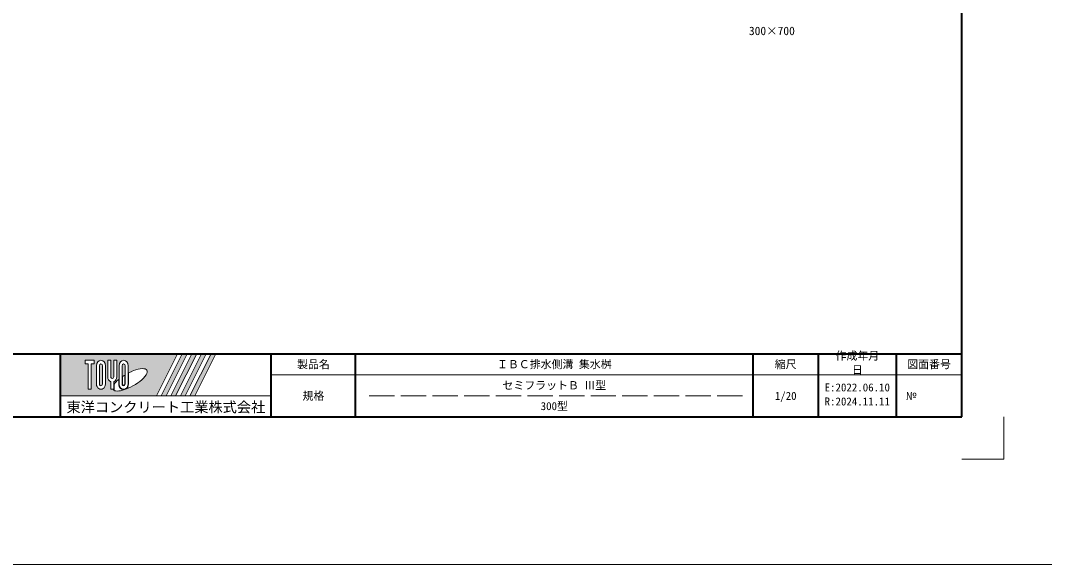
# Model space of a CAD drawing. Units: millimetres at full size; details may follow other scales. Extents: x -22536 to 51867, y -19720 to 38340.
# Drawn here: x -17534 to -12676, y 23760 to 26341 of the extents above; entities that cross this region are included whole.
import ezdxf
from ezdxf.enums import TextEntityAlignment as Align

# ---------------------------------------------------------------- set-up
doc = ezdxf.new("R2010")
doc.units = ezdxf.units.MM
doc.header["$LTSCALE"] = 20
doc.linetypes.add('DASHED', pattern=[7.5, 6, -1.5])
for name, color, linetype, lineweight in [('0_2', 5, 'Continuous', 13), ('Defpoints_3', 1, 'Continuous', 13), ('図枠', 7, 'Continuous', 5), ('補助線', 8, 'Continuous', 13)]:
    doc.layers.add(name, color=color, linetype=linetype, lineweight=lineweight)
doc.layers.add('文字', color=7, linetype='Continuous')
doc.styles.add('ＭＳ ゴシック', font='')
doc.styles.add('ＭＳ 明朝', font='')
doc.styles.get('ＭＳ ゴシック').set_extended_font_data('MS Gothic')
doc.styles.get('ＭＳ 明朝').set_extended_font_data('MS Mincho')

msp = doc.modelspace()

# ---------------------------------------------------------------- hatches: boundary and pattern name
at = {"layer": '図枠'}
h = msp.add_hatch(color=256, dxfattribs=at)
h.paths.add_polyline_path([(-17343.88, 24760), (-17343.88, 24560), (-16888.56, 24560), (-16788.56, 24760)])
edge = h.paths.add_edge_path(flags=16)
edge.add_ellipse((-17014.43, 24636.16), major_axis=(80.81, 45.23), ratio=0.3471473, start_angle=-144.31122, end_angle=72.1899, ccw=False)
edge.add_ellipse((-17044.35, 24616.63), major_axis=(0, 27.5), ratio=0.8463542, start_angle=-160.70346, end_angle=-90)
edge.add_line((-17021.08, 24616.63), (-17021.08, 24669.06))
edge = h.paths.add_edge_path(flags=16)
edge.add_ellipse((-17044.35, 24703.37), major_axis=(0, 25.38), ratio=0.8463542, start_angle=-90, end_angle=90, ccw=False)
edge.add_line((-17022.87, 24703.37), (-17022.87, 24616.63))
edge.add_ellipse((-17044.35, 24616.63), major_axis=(0, 25.38), ratio=0.8463542, start_angle=90, end_angle=-90, ccw=False)
edge.add_line((-17065.84, 24616.63), (-17065.84, 24703.37))
edge = h.paths.add_edge_path(flags=16)
edge.add_line((-17037.19, 24703.37), (-17037.19, 24616.63))
edge.add_ellipse((-17044.35, 24616.63), major_axis=(0, 8.46), ratio=0.8463542, start_angle=90, end_angle=-90, ccw=False)
edge.add_line((-17051.51, 24616.63), (-17051.51, 24703.37))
edge.add_ellipse((-17044.35, 24703.37), major_axis=(0, 8.46), ratio=0.8463542, start_angle=-90, end_angle=90, ccw=False)
edge = h.paths.add_edge_path(flags=16)
edge.add_line((-17038.98, 24659.04), (-17038.98, 24616.63))
edge.add_ellipse((-17044.35, 24616.63), major_axis=(0, 6.35), ratio=0.8463542, start_angle=90, end_angle=-90, ccw=False)
edge.add_line((-17049.72, 24616.63), (-17049.72, 24652.09))
edge.add_ellipse((-17014.43, 24636.16), major_axis=(80.81, 45.23), ratio=0.3471473, start_angle=107.79174, end_angle=126.47132, ccw=False)
edge = h.paths.add_edge_path(flags=16)
edge.add_ellipse((-17098.06, 24651.01), major_axis=(0, 25.38), ratio=0.8463542, start_angle=-163.34117, end_angle=-90, ccw=False)
edge.add_line((-17090.9, 24627.08), (-17090.9, 24591.25))
edge.add_line((-17090.9, 24591.25), (-17105.23, 24591.25))
edge.add_line((-17105.23, 24591.25), (-17105.23, 24627.08))
edge.add_ellipse((-17098.06, 24651.01), major_axis=(0, 25.38), ratio=0.8463542, start_angle=90, end_angle=163.34117, ccw=False)
edge.add_line((-17119.55, 24651.01), (-17119.55, 24728.75))
edge.add_line((-17119.55, 24728.75), (-17105.23, 24728.75))
edge.add_line((-17105.23, 24728.75), (-17105.23, 24651.01))
edge.add_ellipse((-17098.06, 24651.01), major_axis=(0, 8.46), ratio=0.8463542, start_angle=90, end_angle=-90)
edge.add_line((-17090.9, 24651.01), (-17090.9, 24728.75))
edge.add_line((-17090.9, 24728.75), (-17076.58, 24728.75))
edge.add_line((-17076.58, 24728.75), (-17076.58, 24651.01))
edge = h.paths.add_edge_path(flags=16)
edge.add_line((-17067.63, 24638.53), (-17067.63, 24616.63))
edge.add_ellipse((-17044.35, 24616.63), major_axis=(0, 27.5), ratio=0.8463542, start_angle=90, end_angle=-171.54427)
edge.add_ellipse((-17014.43, 24636.16), major_axis=(80.81, 45.23), ratio=0.3471473, start_angle=-178.64954, end_angle=-148.29244, ccw=False)
edge.add_line((-17093.99, 24589.13), (-17089.11, 24589.13))
edge.add_line((-17089.11, 24589.13), (-17089.11, 24615.95))
edge.add_ellipse((-17014.43, 24636.16), major_axis=(80.81, 45.23), ratio=0.3471473, start_angle=148.21912, end_angle=165.90812, ccw=False)
edge = h.paths.add_edge_path(flags=16)
edge.add_ellipse((-17151.78, 24703.37), major_axis=(0, 25.38), ratio=0.8463542, start_angle=-90, end_angle=90, ccw=False)
edge.add_line((-17130.29, 24703.37), (-17130.29, 24616.63))
edge.add_ellipse((-17151.78, 24616.63), major_axis=(0, 25.38), ratio=0.8463542, start_angle=90, end_angle=-90, ccw=False)
edge.add_line((-17173.26, 24616.63), (-17173.26, 24703.37))
edge = h.paths.add_edge_path(flags=16)
edge.add_line((-17144.61, 24703.37), (-17144.61, 24616.63))
edge.add_ellipse((-17151.78, 24616.63), major_axis=(0, 8.46), ratio=0.8463542, start_angle=90, end_angle=-90, ccw=False)
edge.add_line((-17158.94, 24616.63), (-17158.94, 24703.37))
edge.add_ellipse((-17151.78, 24703.37), major_axis=(0, 8.46), ratio=0.8463542, start_angle=-90, end_angle=90, ccw=False)
h.paths.add_polyline_path([(-17184, 24728.75), (-17184, 24711.83), (-17198.32, 24711.83), (-17198.32, 24591.25), (-17212.65, 24591.25), (-17212.65, 24711.83), (-17226.97, 24711.83), (-17226.97, 24728.75)], flags=16)
for points in [[(-16865.88, 24560), (-16843.19, 24560), (-16743.19, 24760), (-16765.88, 24760)], [(-16697.81, 24760), (-16720.5, 24760), (-16820.5, 24560), (-16797.81, 24560)], [(-16652.44, 24760), (-16675.13, 24760), (-16775.13, 24560), (-16752.44, 24560)], [(-16607.06, 24760), (-16629.75, 24760), (-16729.75, 24560), (-16707.06, 24560)]]:
    msp.add_hatch(color=256, dxfattribs=at).paths.add_polyline_path(points)

# ---------------------------------------------------------------- linework, layer by layer
at = {"layer": '0_2'}
msp.add_line((-22536.1, 23760), (-3267.22, 23760), dxfattribs=at)
at = {"layer": 'Defpoints_3'}
for p in [(-12868.88, 24460), (-13068.88, 24260)]:
    msp.add_line(p, (-12868.88, 24260), dxfattribs=at)
at = {"layer": '図枠', "lineweight": 40}
for p, q in [((-13068.88, 24460), (-13068.88, 30000)), ((-20868.88, 24760), (-13068.88, 24760)), ((-17343.88, 24460), (-17343.88, 24760)), ((-16343.88, 24460), (-16343.88, 24760)), ((-15943.88, 24460), (-15943.88, 24760)), ((-14058.88, 24460), (-14058.88, 24760)), ((-13748.88, 24460), (-13748.88, 24760)), ((-13378.88, 24460), (-13378.88, 24760)), ((-20868.88, 24460), (-13068.88, 24460)), ((-20868.88, 24460), (-13068.88, 24460))]:
    msp.add_line(p, q, dxfattribs=at)
at = {"layer": '図枠'}
for p, q in [((-17343.88, 24760), (-16788.56, 24760)), ((-17226.97, 24728.75), (-17226.97, 24711.83)), ((-17226.97, 24728.75), (-17184, 24728.75)), ((-17184, 24728.75), (-17184, 24711.83)), ((-17119.55, 24728.75), (-17105.23, 24728.75)), ((-17119.55, 24651.01), (-17119.55, 24728.75)), ((-17105.23, 24728.75), (-17105.23, 24651.01)), ((-17090.9, 24728.75), (-17076.58, 24728.75)), ((-17090.9, 24651.01), (-17090.9, 24728.75)), ((-17076.58, 24728.75), (-17076.58, 24651.01)), ((-16788.56, 24760), (-16888.56, 24560)), ((-16765.88, 24760), (-16865.88, 24560)), ((-16743.19, 24760), (-16843.19, 24560)), ((-16720.5, 24760), (-16820.5, 24560)), ((-16697.81, 24760), (-16797.81, 24560)), ((-16675.13, 24760), (-16775.13, 24560)), ((-16765.88, 24760), (-16743.19, 24760)), ((-16652.44, 24760), (-16752.44, 24560)), ((-16629.75, 24760), (-16729.75, 24560)), ((-16720.5, 24760), (-16697.81, 24760)), ((-16607.06, 24760), (-16707.06, 24560)), ((-16675.13, 24760), (-16652.44, 24760)), ((-16629.75, 24760), (-16607.06, 24760)), ((-17212.65, 24711.83), (-17226.97, 24711.83)), ((-17212.65, 24711.83), (-17212.65, 24591.25)), ((-17198.32, 24711.83), (-17198.32, 24591.25)), ((-17184, 24711.83), (-17198.32, 24711.83)), ((-17173.26, 24703.37), (-17173.26, 24616.63)), ((-17158.94, 24616.63), (-17158.94, 24703.37)), ((-17144.61, 24703.37), (-17144.61, 24616.63)), ((-17130.29, 24616.63), (-17130.29, 24703.37)), ((-17065.84, 24703.37), (-17065.84, 24616.63)), ((-17051.51, 24616.63), (-17051.51, 24703.37)), ((-17037.19, 24703.37), (-17037.19, 24616.63)), ((-17022.87, 24616.63), (-17022.87, 24703.37)), ((-17105.23, 24627.08), (-17105.23, 24591.25)), ((-17090.9, 24627.08), (-17090.9, 24591.25)), ((-17067.63, 24638.53), (-17067.63, 24616.63)), ((-17049.72, 24616.63), (-17049.72, 24652.09)), ((-17038.98, 24659.04), (-17038.98, 24616.63)), ((-17021.08, 24616.63), (-17021.08, 24669.06)), ((-17198.32, 24591.25), (-17212.65, 24591.25)), ((-17090.9, 24591.25), (-17105.23, 24591.25)), ((-17093.99, 24589.13), (-17089.11, 24589.13)), ((-17089.11, 24615.95), (-17089.11, 24589.13)), ((-17343.88, 24560), (-16888.56, 24560)), ((-16865.88, 24560), (-16843.19, 24560)), ((-16820.5, 24560), (-16797.81, 24560)), ((-16775.13, 24560), (-16752.44, 24560)), ((-16729.75, 24560), (-16707.06, 24560))]:
    msp.add_line(p, q, dxfattribs=at)
at = {"layer": '図枠', "lineweight": 13}
msp.add_line((-13068.88, 24660), (-16343.88, 24660), dxfattribs=at)
at = {"layer": '図枠', "linetype": 'DASHED', "lineweight": 9}
msp.add_line((-14108.88, 24560), (-15893.88, 24560), dxfattribs=at)
at = {"layer": '図枠'}
for centre, major_axis, ratio, start_param, end_param in [((-17151.78, 24703.37), (0, 25.38), 0.846354, 4.712389, 7.8539816), ((-17044.35, 24703.37), (0, 25.38), 0.846354, 4.712389, 7.8539816), ((-17151.78, 24703.37), (0, 8.46), 0.846354, 4.712389, 7.8539816), ((-17044.35, 24703.37), (0, 8.46), 0.846354, 4.712389, 7.8539816), ((-17014.43, 24636.16), (80.81, 45.23), 0.347147, 4.2621853, 7.7429163), ((-17098.06, 24651.01), (0, 25.38), 0.846354, 1.5707963, 2.8017557), ((-17098.06, 24651.01), (0, 8.46), 0.846354, 1.5707963, 4.712389), ((-17098.06, 24651.01), (0, 25.38), 0.846354, 3.4814296, 4.712389), ((-17014.43, 24636.16), (80.81, 45.23), 0.347147, 2.0815197, 2.5155126), ((-17014.43, 24636.16), (80.81, 45.23), 0.347147, 1.6817405, 1.8219833), ((-17151.78, 24616.63), (0, 25.38), 0.846354, 1.5707963, 4.712389), ((-17151.78, 24616.63), (0, 8.46), 0.846354, 1.5707963, 4.712389), ((-17014.43, 24636.16), (80.81, 45.23), 0.347147, 3.2093975, 4.2004451), ((-17044.35, 24616.63), (0, 27.5), 0.846354, 1.5707963, 3.3154679), ((-17044.35, 24616.63), (0, 25.38), 0.846354, 1.5707963, 4.712389), ((-17044.35, 24616.63), (0, 8.46), 0.846354, 1.5707963, 4.712389), ((-17044.35, 24616.63), (0, 6.35), 0.846354, 1.5707963, 4.712389), ((-17044.35, 24616.63), (0, 27.5), 0.846354, 3.5338438, 4.712389)]:
    msp.add_ellipse(centre, major_axis=major_axis, ratio=ratio, start_param=start_param, end_param=end_param, dxfattribs=at)
at = {"layer": '補助線'}
msp.add_line((-17343.88, 24560), (-16343.88, 24560), dxfattribs=at)

# ---------------------------------------------------------------- texts
at = {"layer": '図枠', "style": 'ＭＳ ゴシック'}
for s, p in [('作成年月', (-13667.48, 24769.23)), ('日', (-13589.78, 24702.57)), ('E:2022.06.10', (-13719.28, 24619.23)), ('R:2024.11.11', (-13719.28, 24552.57))]:
    msp.add_text(s, height=37.98, dxfattribs=at).set_placement(p, align=Align.TOP_LEFT)
for s, height, p in [('製品名', 37.98, (-16143.88, 24710)), ('ＩＢＣ排水側溝 集水桝', 37.98, (-15001.38, 24710)), ('縮尺', 37.98, (-13903.88, 24710)), ('図面番号', 37.98, (-13223.88, 24710)), ('セミフラットＢ Ⅲ型', 37.98, (-15001.38, 24610)), ('規格', 37.98, (-16143.88, 24560)), ('1/20', 37.98, (-13903.88, 24560)), ('東洋コンクリート工業株式会社', 49.37, (-16843.88, 24506.88)), ('300型', 37.98, (-15001.38, 24511.48))]:
    msp.add_text(s, height=height, dxfattribs=at).set_placement(p, align=Align.MIDDLE_CENTER)
msp.add_text('№', height=37.98, dxfattribs=at).set_placement((-13334.52, 24560), align=Align.MIDDLE_LEFT)
at = {"layer": '文字', "style": 'ＭＳ 明朝'}
msp.add_text('300×700', height=40.03, dxfattribs=at).set_placement((-13969.36, 26291.6), align=Align.MIDDLE_CENTER)

doc.saveas('drawing.dxf')
